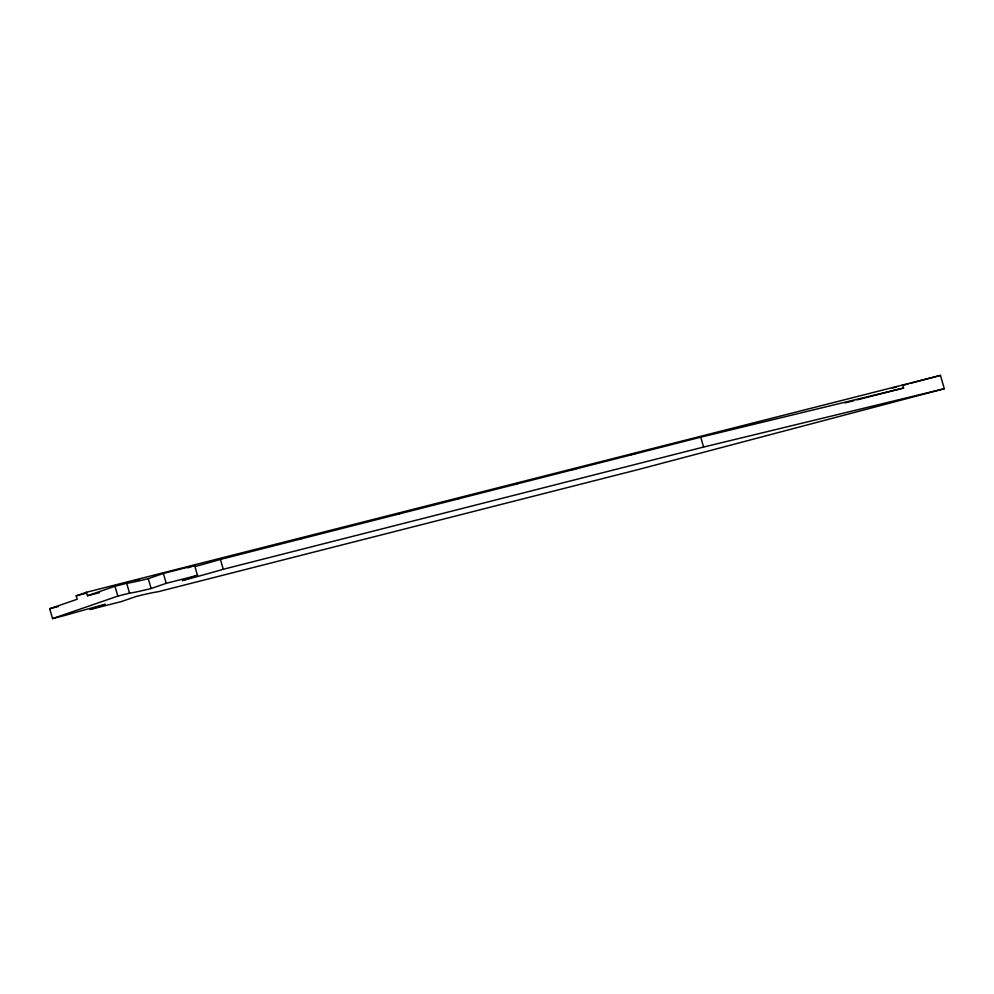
<?xml version="1.0" encoding="UTF-8"?>
<svg xmlns="http://www.w3.org/2000/svg" width="994" height="994" viewBox="0 0 994 994"><rect width="100%" height="100%" fill="white"/><g stroke="black" fill="none" stroke-linecap="round" stroke-linejoin="round"><path stroke-width="1.49" d="M76.203 595.804L86.478 592.275L940.461 375.409L944.3 388.729L638.31 469.528L157.984 591.765A81.023 3.255 -16.1 0 0 136.414 596.388L121.305 601.594L90.069 609.533L105.178 604.34A81.023 3.255 -16.1 0 0 64.262 615.621L52.545 618.591L49.7 608.726L77.197 599.258L76.203 595.804L85.223 593.517M86.478 592.275L87.472 595.729L114.981 586.249L126.698 583.279A81.023 3.255 -16.1 0 0 148.268 578.657L163.376 573.451L194.613 565.499L197.458 575.364L182.349 580.571A81.023 3.255 -16.1 0 0 223.265 569.289L703.59 447.051L944.3 388.729M187.742 567.86L194.613 565.499M52.545 618.591L117.826 596.127L129.543 593.145A81.023 3.255 -16.1 0 0 151.113 588.523L166.222 583.316L197.458 575.364M892.289 388.12L896.663 386.964M903.968 385.038L908.342 383.883M911.262 383.112L940.461 375.409M134.824 580.894L139.322 579.738M298.635 539.195L303.145 538.052M396.32 514.345L400.831 513.19M454.941 499.423L459.452 498.28M513.55 484.5L518.06 483.357M572.171 469.59L576.682 468.447M630.78 454.668L635.29 453.525M195.719 566.356A81.023 3.255 -16.1 0 0 220.419 559.423L700.733 437.186L903.558 388.033L902.564 384.579M87.472 595.729L99.499 592.66M844.95 402.955L853.97 400.657M856.977 399.899L903.558 388.033M49.7 608.726L58.484 606.489M700.733 437.186L703.59 447.051M220.419 559.423L223.265 569.289M163.376 573.451L166.222 583.316M148.268 578.657L151.113 588.523M126.698 583.279L129.543 593.145M114.981 586.249L117.826 596.127"/></g></svg>
